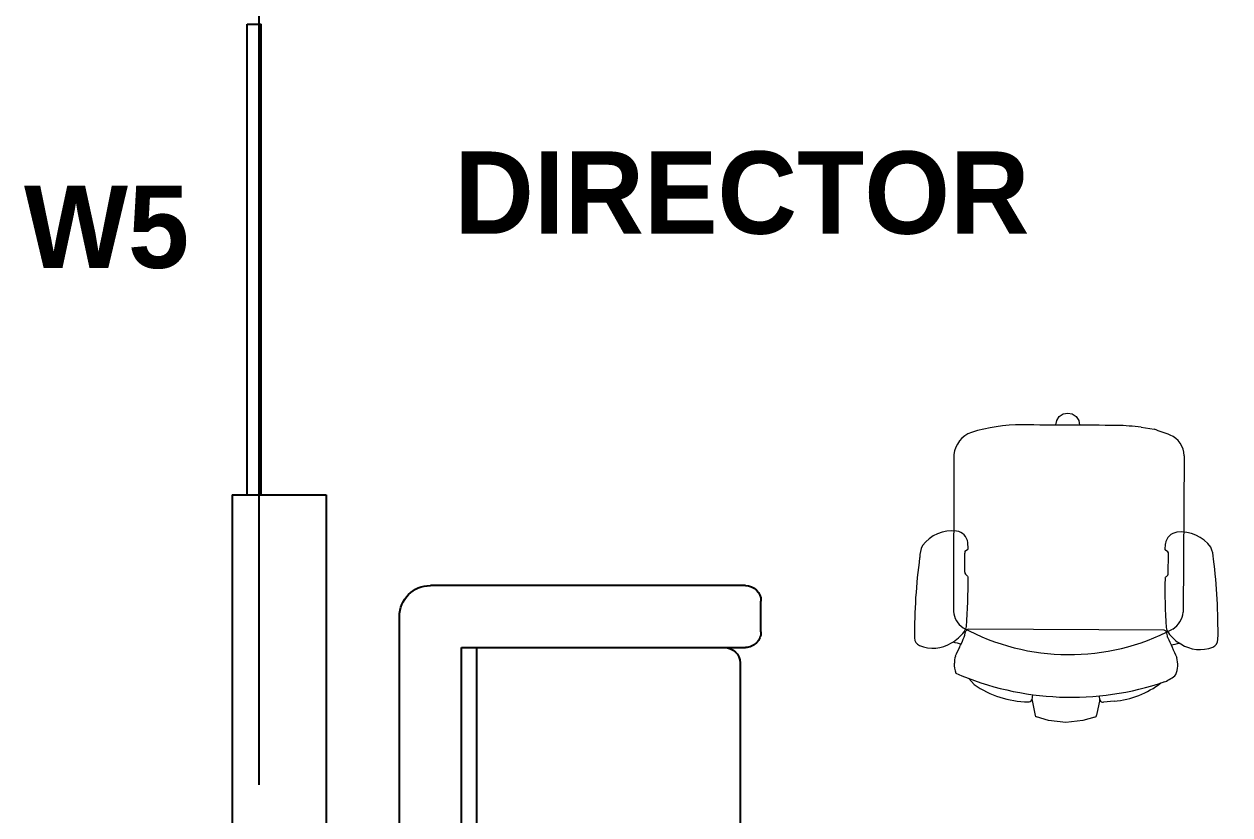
# Model space of a CAD drawing. Header units: inches. Extents: x 482566 to 494966, y -26460 to -22226.
# Drawn here: x 487773.6 to 487888.8, y -25209.4 to -25133.8 of the extents above; entities that cross this region are included whole.
import ezdxf

# ---------------------------------------------------------------- set-up
doc = ezdxf.new("R2010")
doc.units = ezdxf.units.IN
doc.header["$LTSCALE"] = 15
doc.header["$MEASUREMENT"] = 0
doc.linetypes.add('TRATTEGGIATA2', pattern=[9.525, 6.35, -3.175])
doc.layers.add('A-furniture', color=50, linetype='Continuous', lineweight=9)
doc.layers.add('I-ANNO-TEXT', color=7, linetype='Continuous', lineweight=18)
for name, color, linetype in [('furniture', 4, 'Continuous'), ('GLAZING', 4, 'Continuous'), ('I-WALL-IN', 3, 'Continuous'), ('SUI GAS LINE', 30, 'TRATTEGGIATA2')]:
    doc.layers.add(name, color=color, linetype=linetype)
doc.styles.add('MICRO', font='')
doc.styles.get('MICRO').set_extended_font_data('MicrogrammaSSi', bold=True)

# ---------------------------------------------------------------- blocks, each defined once
blk = doc.blocks.new('A$C6A0E07C9')
at = {"layer": 'A-furniture'}
for p, q in [((-0.2138, 0.2718), (0.1182, 0.2876)), ((-0.0121, 0.2424), (-0.025, 0.2422)), ((-0.0115, 0.2426), (-0.0121, 0.2424)), ((-0.0112, 0.2428), (-0.0115, 0.2426)), ((-0.0079, 0.2484), (-0.0112, 0.2428)), ((0.0377, 0.2515), (-0.0033, 0.2499)), ((0.0418, 0.2505), (0.045, 0.2473)), ((0.045, 0.2473), (0.0464, 0.2461)), ((0.0464, 0.2461), (0.0478, 0.2453)), ((0.0478, 0.2453), (0.0485, 0.2451)), ((0.1585, 0.2497), (0.1792, -0.1667)), ((-0.2691, 0.1773), (-0.2664, 0.2046)), ((0.3152, 0.1516), (0.3188, 0.1294)), ((0.3146, 0.1213), (0.3056, 0.1197)), ((0.3131, 0.1211), (0.3466, 0.116)), ((0.3514, 0.1128), (0.36, 0.0876)), ((0.36, 0.0876), (0.3659, 0.0513)), ((0.3659, 0.0513), (0.3636, 0.0146)), ((-0.2907, 0.0196), (-0.2893, 0.0294)), ((-0.2893, 0.0294), (-0.2841, 0.0379)), ((-0.2841, 0.0379), (-0.2762, 0.0438)), ((-0.2762, 0.0438), (-0.2666, 0.0462)), ((-0.2883, 0.01), (-0.2907, 0.0196)), ((-0.2824, 0.002), (-0.2883, 0.01)), ((-0.2739, -0.003), (-0.2824, 0.002)), ((0.3636, 0.0146), (0.3576, -0.0113)), ((-0.2641, -0.0045), (-0.2739, -0.003)), ((0.3108, -0.0224), (0.3218, -0.0234)), ((0.3197, -0.023), (0.3546, -0.0146)), ((0.3546, -0.0146), (0.3564, -0.0132)), ((0.3564, -0.0132), (0.3576, -0.0113)), ((0.2962, -0.1472), (0.2839, -0.1595)), ((0.0087, -0.176), (-0.0042, -0.1772)), ((0.0094, -0.1763), (0.0087, -0.176)), ((0.0097, -0.1764), (0.0094, -0.1763)), ((0.0135, -0.1816), (0.0097, -0.1764)), ((0.0631, -0.1788), (0.066, -0.1753)), ((0.066, -0.1753), (0.0673, -0.174)), ((0.0673, -0.174), (0.0686, -0.173)), ((0.0686, -0.173), (0.0692, -0.1728)), ((-0.1895, -0.2174), (0.1433, -0.1996)), ((0.0591, -0.1802), (0.0183, -0.1827))]:
    blk.add_line(p, q, dxfattribs=at)
for centre, radius, start, end in [((0.2241, -0.8917), 1.2574, 92.3594, 100.1757), ((0.1721, 0.3454), 0.0192, 28.1256, 89.2436), ((0.0274, 0.2777), 0.0792, 129.4999, 189.1152), ((0.0065, 0.2825), 0.0635, 94.0792, 117.5938), ((0.1209, 0.3234), 0.0749, 330.3794, 24.513), ((0.117, 0.2414), 0.0463, 34.0902, 88.4441), ((0.1077, 0.3263), 0.0879, 309.6726, 333.0223), ((-0.9196, -0.0126), 1.143, 14.0931, 15.0056), ((0.2336, 0.2226), 0.0597, 72.5282, 107.7011), ((-0.21, 0.2233), 0.0487, 94.526, 161.0109), ((-0.0222, 0.2712), 0.0292, 192.0047, 264.4409), ((0.1493, 0.274), 0.0211, 279.8693, 313.3434), ((-0.2488, 0.0248), 0.4712, 334.5973, 30.9732), ((0.1866, 0.1808), 0.0779, 100.0525, 108.2672), ((-1.1254, 2.7931), 2.8487, 297.1157, 298.0695), ((0.1951, 0.2221), 0.0806, 25.5198, 45.5387), ((-0.3014, 0.0263), 0.6141, 339.6108, 22.0467), ((0.5941, -0.0351), 0.8932, 162.1203, 164.4323), ((-0.0038, 0.2437), 0.00623, 84.8455, 131.3174), ((0.0374, 0.2414), 0.0101, 64.5281, 88.6391), ((0.0007, 1.5534), 1.3091, 272.0899, 276.676), ((0.1704, 0.2449), 0.0129, 130.1366, 158.0173), ((0.1276, 0.1249), 0.1894, 8.0925, 40.8276), ((0.1816, 0.1421), 0.4521, 175.5289, 182.0991), ((0.31, 0.1288), 0.0088, 301.088, 3.1667), ((72.2191, 3.6268), 72.5738, 182.765274, 182.924882), ((0.3467, 0.1108), 0.00513, 22.8184, 91.0076), ((0.3177, -0.0315), 0.00903, 2.1237, 63.3709), ((0.1162, -0.0378), 0.2107, 328.6962, 1.8079), ((0.0809, -0.0616), 0.3414, 182.481, 200.7553), ((0.0015, -0.2058), 0.0292, 101.2525, 173.6887), ((0.0579, -0.1702), 0.0101, 277.0543, 301.1654), ((0.1515, -1.4793), 1.3091, 89.0174, 93.6036), ((0.138, -0.155), 0.0449, 276.7939, 330.1521), ((0.1724, -0.1915), 0.0211, 52.3501, 85.8241), ((0.197, -0.1553), 0.0211, 212.6602, 229.0352), ((0.1633, -0.2919), 0.1223, 63.0548, 80.6357), ((0.1362, -0.2476), 0.0879, 32.6712, 56.0209), ((-0.9196, -0.0126), 1.143, 350.6964, 351.6126), ((-0.1856, -0.1603), 0.0572, 202.8821, 266.1169), ((0.0516, -0.2073), 0.0792, 176.5782, 236.1936), ((0.0171, -0.1766), 0.00623, 234.376, 280.848), ((0.1491, -0.2435), 0.0749, 341.1805, 35.314), ((0.3239, 0.0551), 0.2601, 246.1539, 250.8174), ((0.249, -0.1528), 0.0392, 254.2998, 275.9911), ((0.2537, -0.1401), 0.0518, 269.3553, 293.3788), ((0.0312, -0.2142), 0.0635, 248.0997, 271.6142), ((0.1312, 0.9758), 1.2574, 265.5178, 273.334), ((0.2022, -0.2604), 0.0192, 276.4498, 337.5679)]:
    blk.add_arc(centre, radius, start, end, dxfattribs=at)
blk = doc.blocks.new('CH_13')
for p, q in [((275, 0), (-275, 0)), ((-325, -558.9), (-325, -50)), ((325, -558.9), (325, -50)), ((-225, -100), (-225, -558.9)), ((225, -100), (-225, -100)), ((225, -100), (225, -558.9)), ((225, -125), (-225, -125)), ((-200, -550), (200, -550)), ((-250, -583.9), (-300, -583.9)), ((250, -583.9), (300, -583.9))]:
    blk.add_line(p, q)
for centre, radius, start, end in [((-275, -50), 50, 90, 180), ((275, -50), 50, 0, 90), ((-200, -525), 25, 180, 270), ((200, -525), 25, 270, 0), ((-300, -558.9), 25, 180, 270), ((-250, -558.9), 25, 270, 0), ((250, -558.9), 25, 180, 270), ((300, -558.9), 25, 270, 0)]:
    blk.add_arc(centre, radius, start, end)

msp = doc.modelspace()

# ---------------------------------------------------------------- linework, layer by layer
at = {"layer": 'GLAZING'}
for points, elevation in [([(487794.88, -25178.76), (487794.88, -25133.76)], 56.5), ([(487794.88, -25133.76), (487796.23, -25133.76)], 6.93), ([(487796.23, -25178.76), (487796.23, -25133.76)], 56.5)]:
    msp.add_lwpolyline(points, dxfattribs=dict(at, elevation=elevation))
at = {"layer": 'I-WALL-IN'}
for p, q in [((487793.45, -25178.76, 6.93), (487793.45, -25284.97, 6.93)), ((487793.45, -25178.76, 6.93), (487797.95, -25178.76, 6.93)), ((487797.95, -25178.76, 6.93), (487802.45, -25178.76, 6.93)), ((487802.45, -25178.76, 6.93), (487802.45, -25275.97, 6.93))]:
    msp.add_line(p, q, dxfattribs=at)
at = {"layer": 'SUI GAS LINE'}
msp.add_line((487796, -23682.5), (487796, -25231.5), dxfattribs=at)

# ---------------------------------------------------------------- block references
at = {"layer": 'A-furniture', "xscale": 45.00000000000906, "yscale": 45.00000000000906, "zscale": 45.00000000000906, "rotation": 266.8565271614821}
msp.add_blockref('A$C6A0E07C9', (487871.75, -25183.96, -26.82), dxfattribs=at)
at = {"layer": 'furniture', "extrusion": (0, 0, -1), "xscale": 0.05920616447475435, "yscale": 0.05920616447475435, "zscale": -0.05920616447475435, "rotation": 270}
msp.add_blockref('CH_13', (-487809.45, -25206.68, -6.93), dxfattribs=at)

# ---------------------------------------------------------------- texts
at = {"layer": 'I-ANNO-TEXT', "char_height": 7.875, "attachment_point": 1, "style": 'MICRO'}
for s, insert in [('{\\fBahnschrift Light|b1|i0|c0|p34;DIRECTOR  }', (487814.7, -25145.93, 6.93)), ('{\\fBahnschrift Light|b1|i0|c0|p34;W5}', (487773.56, -25149.2, 6.93))]:
    msp.add_mtext_dynamic_manual_height_columns(s, width=7.4099, gutter_width=1.5, heights=[0], dxfattribs=dict(at, insert=insert))

doc.saveas('drawing.dxf')
